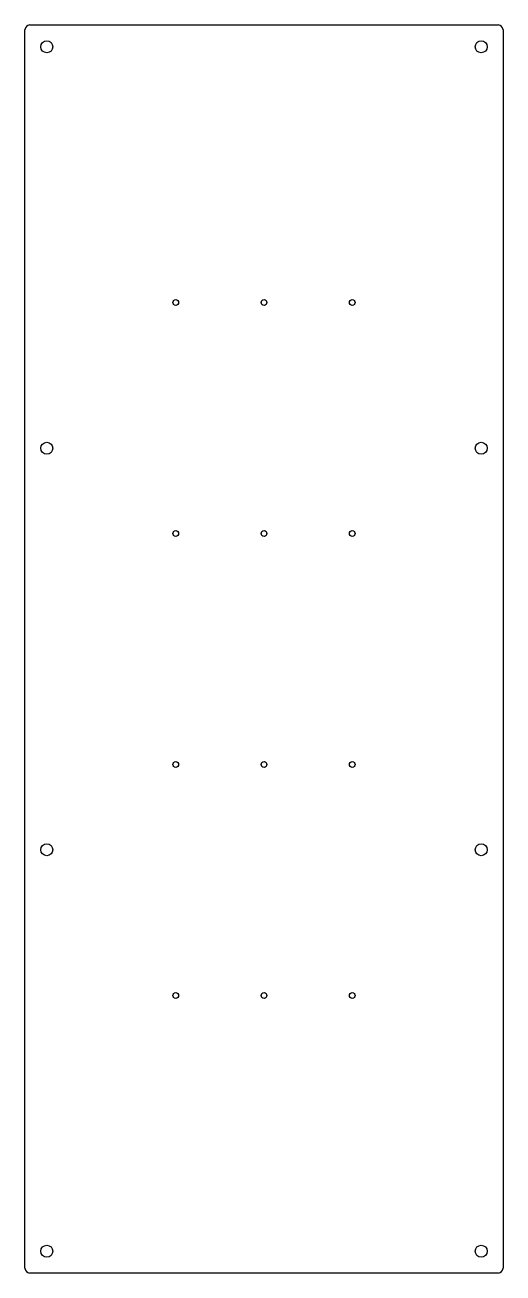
# Model space of a CAD drawing. Header units: millimetres. Extents: x -74 to 74, y -194 to 194.
import ezdxf

# ---------------------------------------------------------------- set-up
doc = ezdxf.new("R2010")
doc.units = ezdxf.units.MM
doc.layers.add('Sketch042', color=7, linetype='CONTINUOUS')

msp = doc.modelspace()

# ---------------------------------------------------------------- linework, layer by layer
at = {"layer": 'Sketch042'}
for p, q in [((-73, 194.5), (73, 194.5)), ((-74.5, -193), (-74.5, 193)), ((74.5, 193), (74.5, -193)), ((73, -194.5), (-73, -194.5))]:
    msp.add_line(p, q, dxfattribs=at)
for centre, radius in [((-67.7, 187.7), 1.8669), ((67.7, 187.7), 1.8669), ((-27.5, 108), 0.9), ((0, 108), 0.9), ((27.5, 108), 0.9), ((-67.7, 62.5667), 1.8669), ((67.7, 62.5667), 1.8669), ((-27.5, 36), 0.9), ((0, 36), 0.9), ((27.5, 36), 0.9), ((-27.5, -36), 0.9), ((0, -36), 0.9), ((27.5, -36), 0.9), ((-67.7, -62.5667), 1.8669), ((67.7, -62.5667), 1.8669), ((-27.5, -108), 0.9), ((0, -108), 0.9), ((27.5, -108), 0.9), ((-67.7, -187.7), 1.8669), ((67.7, -187.7), 1.8669)]:
    msp.add_circle(centre, radius, dxfattribs=at)
for centre, start, end in [((-73, 193), 90, 180), ((73, 193), 0, 90), ((-73, -193), 180, -90), ((73, -193), -90, 0)]:
    msp.add_arc(centre, 1.5, start, end, dxfattribs=at)

doc.saveas('drawing.dxf')
